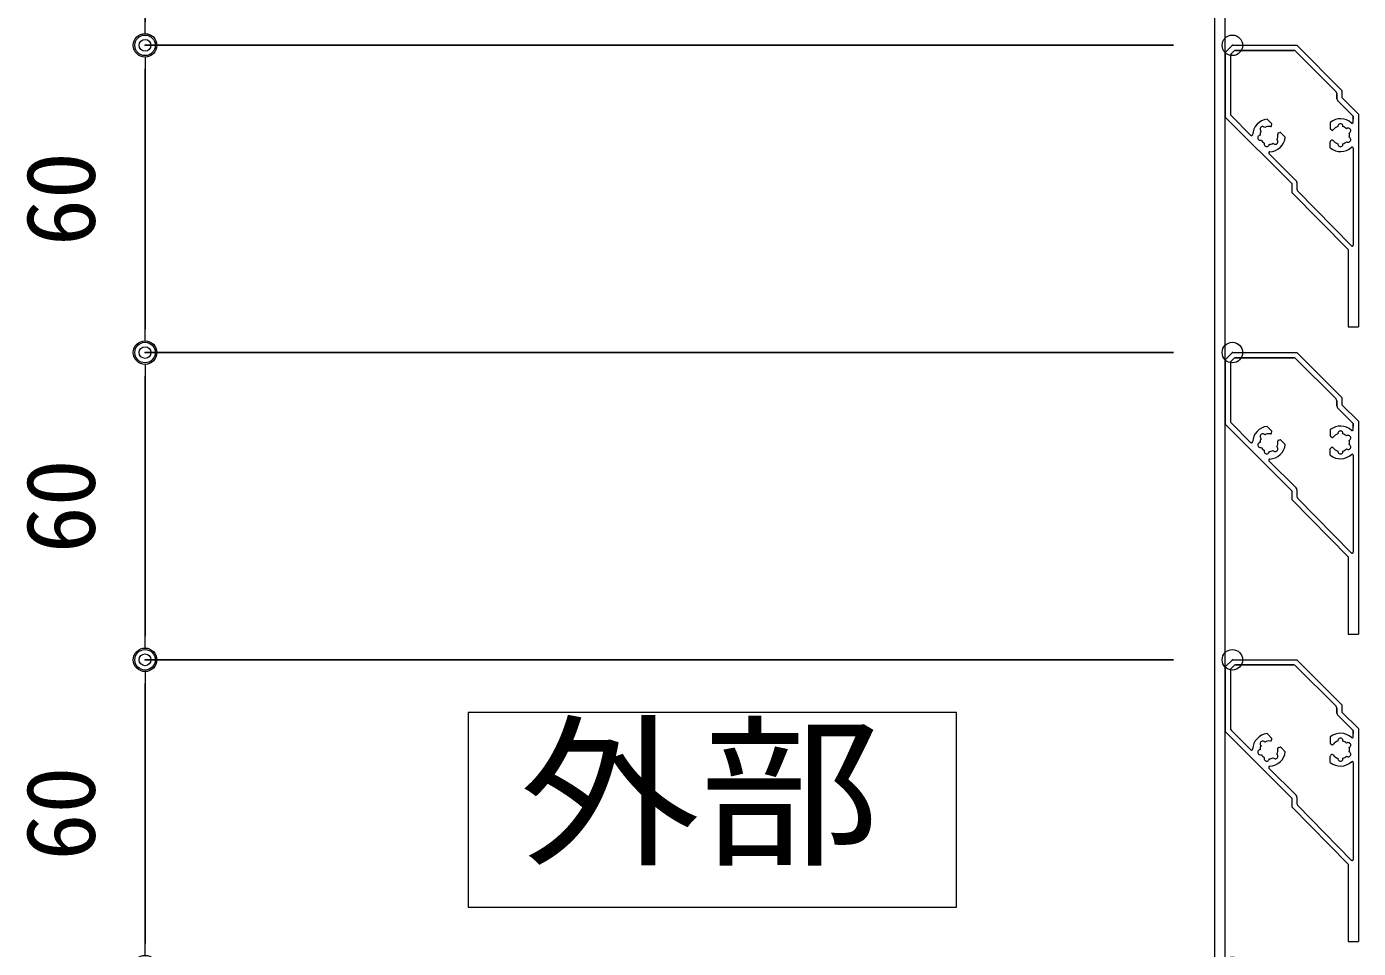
# Model space of a CAD drawing. Units: millimetres, scale not verified. Extents: x -1682 to 1682, y -1188 to 1188.
# Drawn here: x -420.6 to -160.5, y 204.8 to 384.8 of the extents above; entities that cross this region are included whole.
import ezdxf
from ezdxf.enums import TextEntityAlignment as Align

# ---------------------------------------------------------------- set-up
doc = ezdxf.new("R2010")
doc.units = ezdxf.units.MM
doc.header["$LTSCALE"] = 8
doc.header["$PDMODE"] = 32
doc.header["$PDSIZE"] = 4
for name, color, linetype, lineweight in [('0-0_0', 7, 'Continuous', 18), ('0-1_DEFPOINTS', 7, 'Continuous', 18), ('0-B_P4-12', 7, 'Continuous', 18), ('0-C_4アルミ', 6, 'Continuous', 18)]:
    doc.layers.add(name, color=color, linetype=linetype, lineweight=lineweight)
doc.layers.add('0-9_1手摺寸法', color=7, linetype='Continuous')
doc.styles.add('ＭＳ ゴシック', font='')
doc.styles.get('ＭＳ ゴシック').set_extended_font_data('MS Gothic')

# ---------------------------------------------------------------- blocks, each defined once
blk = doc.blocks.new('_ORIGIN2')
at = {"layer": '0-0_0'}
blk.add_line((-0.5, 0), (-1, 0), dxfattribs=at)
for radius in [0.5, 0.25]:
    blk.add_circle((0, 0), radius, dxfattribs=at)
blk = doc.blocks.new('D16')
at = {"layer": '0-1_DEFPOINTS'}
for p in [(-43.384, 865.048), (-255.706, 805.048), (-43.384, 805.048)]:
    blk.add_point(p, dxfattribs=at)
at = {"layer": '0-9_1手摺寸法'}
for p, q in [((-54.884, 865.048), (-255.706, 865.048)), ((-255.706, 860.448), (-255.706, 809.648)), ((-54.884, 805.048), (-255.706, 805.048))]:
    blk.add_line(p, q, dxfattribs=at)
at = {"layer": '0-9_1手摺寸法', "xscale": 4.6, "yscale": 4.6}
for p, rotation in [((-255.706, 865.048), 90), ((-255.706, 805.048), 270)]:
    blk.add_blockref('_ORIGIN2', p, dxfattribs=dict(at, rotation=rotation))
at = {"layer": '0-9_1手摺寸法', "style": 'ＭＳ ゴシック'}
blk.add_text('60', height=13.49, rotation=90, dxfattribs=at).set_placement((-261.456, 825.848), align=Align.BOTTOM_LEFT)
blk = doc.blocks.new('D17')
at = {"layer": '0-1_DEFPOINTS'}
for p in [(-43.384, 805.048), (-255.706, 745.048), (-43.384, 745.048)]:
    blk.add_point(p, dxfattribs=at)
at = {"layer": '0-9_1手摺寸法'}
for p, q in [((-54.884, 805.048), (-255.706, 805.048)), ((-255.706, 800.448), (-255.706, 749.648)), ((-54.884, 745.048), (-255.706, 745.048))]:
    blk.add_line(p, q, dxfattribs=at)
at = {"layer": '0-9_1手摺寸法', "xscale": 4.6, "yscale": 4.6}
for p, rotation in [((-255.706, 805.048), 90), ((-255.706, 745.048), 270)]:
    blk.add_blockref('_ORIGIN2', p, dxfattribs=dict(at, rotation=rotation))
at = {"layer": '0-9_1手摺寸法', "style": 'ＭＳ ゴシック'}
blk.add_text('60', height=13.49, rotation=90, dxfattribs=at).set_placement((-261.456, 765.848), align=Align.BOTTOM_LEFT)
blk = doc.blocks.new('D18')
at = {"layer": '0-1_DEFPOINTS'}
for p in [(-43.384, 745.048), (-255.706, 685.048), (-43.384, 685.048)]:
    blk.add_point(p, dxfattribs=at)
at = {"layer": '0-9_1手摺寸法'}
for p, q in [((-54.884, 745.048), (-255.706, 745.048)), ((-255.706, 740.448), (-255.706, 689.648)), ((-54.884, 685.048), (-255.706, 685.048))]:
    blk.add_line(p, q, dxfattribs=at)
at = {"layer": '0-9_1手摺寸法', "xscale": 4.6, "yscale": 4.6}
for p, rotation in [((-255.706, 745.048), 90), ((-255.706, 685.048), 270)]:
    blk.add_blockref('_ORIGIN2', p, dxfattribs=dict(at, rotation=rotation))
at = {"layer": '0-9_1手摺寸法', "style": 'ＭＳ ゴシック'}
blk.add_text('60', height=13.49, rotation=90, dxfattribs=at).set_placement((-261.456, 705.848), align=Align.BOTTOM_LEFT)
blk = doc.blocks.new('D19')
at = {"layer": '0-1_DEFPOINTS'}
for p in [(-43.384, 685.048), (-255.706, 625.048), (-43.384, 625.048)]:
    blk.add_point(p, dxfattribs=at)
at = {"layer": '0-9_1手摺寸法'}
for p, q in [((-54.884, 685.048), (-255.706, 685.048)), ((-255.706, 680.448), (-255.706, 629.648)), ((-54.884, 625.048), (-255.706, 625.048))]:
    blk.add_line(p, q, dxfattribs=at)
at = {"layer": '0-9_1手摺寸法', "xscale": 4.6, "yscale": 4.6}
for p, rotation in [((-255.706, 685.048), 90), ((-255.706, 625.048), 270)]:
    blk.add_blockref('_ORIGIN2', p, dxfattribs=dict(at, rotation=rotation))
at = {"layer": '0-9_1手摺寸法', "style": 'ＭＳ ゴシック'}
blk.add_text('60', height=13.49, rotation=90, dxfattribs=at).set_placement((-261.456, 645.848), align=Align.BOTTOM_LEFT)

msp = doc.modelspace()

# ---------------------------------------------------------------- linework, layer by layer
at = {"layer": '0-B_P4-12'}
msp.add_line((-334.352, 250.806), (-334.352, 212.796), dxfattribs=at)
msp.add_lwpolyline([(-334.352, 212.796), (-239.026, 212.796), (-239.026, 250.806), (-334.352, 250.806)], dxfattribs=at)
at = {"layer": '0-C_4アルミ'}
for p, q in [((-188.524, -371.894), (-188.524, 501.106)), ((-186.524, -373.894), (-186.524, 501.106)), ((-186.524, 379.706), (-185.124, 381.106)), ((-186.524, 379.706), (-186.524, 367.106)), ((-185.377, 379.439), (-184.856, 379.96)), ((-184.856, 379.96), (-185.377, 379.439)), ((-185.124, 381.106), (-172.524, 381.106)), ((-184.502, 380.106), (-173.145, 380.106)), ((-173.145, 380.106), (-184.502, 380.106)), ((-172.524, 381.106), (-163.724, 372.306)), ((-185.524, 379.085), (-185.524, 367.728)), ((-185.524, 379.085), (-185.524, 367.728)), ((-164.724, 371.685), (-164.724, 370.685)), ((-164.724, 370.685), (-164.724, 371.685)), ((-164.577, 370.332), (-161.524, 367.278)), ((-161.524, 367.278), (-164.577, 370.332)), ((-173.524, 354.106), (-186.524, 367.106)), ((-181.51, 363.507), (-185.377, 367.374)), ((-185.377, 367.374), (-181.51, 363.507)), ((-178.33, 366.69), (-177.461, 365.822)), ((-161.524, 367.278), (-161.524, 366.7)), ((-161.524, 366.06), (-161.524, 367.278)), ((-160.524, 367.692), (-160.524, 326.106)), ((-177.475, 365.383), (-177.41, 365.629)), ((-176.104, 364.012), (-175.858, 364.078)), ((-166.024, 366.054), (-166.024, 364.827)), ((-166.024, 364.851), (-166.022, 364.853)), ((-165.704, 364.526), (-165.924, 364.653)), ((-181.51, 363.507), (-181.5, 363.517)), ((-174.797, 363.158), (-175.665, 364.026)), ((-175.634, 363.986), (-175.63, 363.991)), ((-166.024, 361.058), (-166.024, 362.286)), ((-165.704, 362.587), (-165.924, 362.459)), ((-177.975, 359.971), (-172.67, 354.667)), ((-161.524, 361.052), (-161.524, 342.101)), ((-173.524, 354.106), (-173.524, 352.386)), ((-172.524, 354.313), (-172.524, 352.991)), ((-172.524, 354.313), (-172.524, 352.991)), ((-173.524, 352.386), (-162.524, 341.207)), ((-172.431, 352.701), (-161.843, 341.94)), ((-162.524, 341.207), (-162.524, 326.106)), ((-162.524, 326.106), (-160.524, 326.106)), ((-160.574, 326.106), (-160.524, 326.157)), ((-186.524, 319.706), (-185.124, 321.106)), ((-185.377, 319.439), (-184.856, 319.96)), ((-184.856, 319.96), (-185.377, 319.439)), ((-185.124, 321.106), (-172.524, 321.106)), ((-184.502, 320.106), (-173.145, 320.106)), ((-173.145, 320.106), (-184.502, 320.106)), ((-172.524, 321.106), (-163.724, 312.306)), ((-186.524, 319.706), (-186.524, 307.106)), ((-185.524, 319.085), (-185.524, 307.728)), ((-185.524, 319.085), (-185.524, 307.728)), ((-164.724, 311.685), (-164.724, 310.685)), ((-164.724, 310.685), (-164.724, 311.685)), ((-164.577, 310.332), (-161.524, 307.278)), ((-161.524, 307.278), (-164.577, 310.332)), ((-173.524, 294.106), (-186.524, 307.106)), ((-181.51, 303.507), (-185.377, 307.374)), ((-185.377, 307.374), (-181.51, 303.507)), ((-161.524, 307.278), (-161.524, 306.7)), ((-161.524, 306.06), (-161.524, 307.278)), ((-160.524, 307.692), (-160.524, 266.106)), ((-178.33, 306.69), (-177.461, 305.822)), ((-177.475, 305.383), (-177.41, 305.629)), ((-166.024, 306.054), (-166.024, 304.827)), ((-166.024, 304.851), (-166.022, 304.853)), ((-165.704, 304.526), (-165.924, 304.653)), ((-181.51, 303.507), (-181.5, 303.517)), ((-176.104, 304.012), (-175.858, 304.078)), ((-174.797, 303.158), (-175.665, 304.026)), ((-175.634, 303.986), (-175.63, 303.991)), ((-166.024, 301.058), (-166.024, 302.286)), ((-165.704, 302.587), (-165.924, 302.459)), ((-177.975, 299.971), (-172.67, 294.667)), ((-161.524, 301.052), (-161.524, 282.101)), ((-173.524, 294.106), (-173.524, 292.386)), ((-172.524, 294.313), (-172.524, 292.991)), ((-172.524, 294.313), (-172.524, 292.991)), ((-173.524, 292.386), (-162.524, 281.207)), ((-172.431, 292.701), (-161.843, 281.94)), ((-162.524, 281.207), (-162.524, 266.106)), ((-162.524, 266.106), (-160.524, 266.106)), ((-160.574, 266.106), (-160.524, 266.157)), ((-186.524, 259.706), (-185.124, 261.106)), ((-185.124, 261.106), (-172.524, 261.106)), ((-184.502, 260.106), (-173.145, 260.106)), ((-173.145, 260.106), (-184.502, 260.106)), ((-172.524, 261.106), (-163.724, 252.306)), ((-186.524, 259.706), (-186.524, 247.106)), ((-185.524, 259.085), (-185.524, 247.728)), ((-185.524, 259.085), (-185.524, 247.728)), ((-185.377, 259.439), (-184.856, 259.96)), ((-184.856, 259.96), (-185.377, 259.439)), ((-164.724, 251.685), (-164.724, 250.685)), ((-164.724, 250.685), (-164.724, 251.685)), ((-164.577, 250.332), (-161.524, 247.278)), ((-161.524, 247.278), (-164.577, 250.332)), ((-173.524, 234.106), (-186.524, 247.106)), ((-181.51, 243.507), (-185.377, 247.374)), ((-185.377, 247.374), (-181.51, 243.507)), ((-161.524, 247.278), (-161.524, 246.7)), ((-161.524, 246.06), (-161.524, 247.278)), ((-160.524, 247.692), (-160.524, 206.106)), ((-178.33, 246.69), (-177.461, 245.822)), ((-177.475, 245.383), (-177.41, 245.629)), ((-166.024, 246.054), (-166.024, 244.827)), ((-166.024, 244.851), (-166.022, 244.853)), ((-165.704, 244.526), (-165.924, 244.653)), ((-181.51, 243.507), (-181.5, 243.517)), ((-176.104, 244.012), (-175.858, 244.078)), ((-174.797, 243.158), (-175.665, 244.026)), ((-175.634, 243.986), (-175.63, 243.991)), ((-166.024, 241.058), (-166.024, 242.286)), ((-165.704, 242.587), (-165.924, 242.459)), ((-177.975, 239.971), (-172.67, 234.667)), ((-161.524, 241.052), (-161.524, 222.101)), ((-173.524, 234.106), (-173.524, 232.386)), ((-172.524, 234.313), (-172.524, 232.991)), ((-172.524, 234.313), (-172.524, 232.991)), ((-173.524, 232.386), (-162.524, 221.207)), ((-172.431, 232.701), (-161.843, 221.94)), ((-162.524, 221.207), (-162.524, 206.106)), ((-162.524, 206.106), (-160.524, 206.106)), ((-160.574, 206.106), (-160.524, 206.157))]:
    msp.add_line(p, q, dxfattribs=at)
for points in [[(-172.792, 379.96), (-164.87, 372.039), (-172.792, 379.96)], [(-163.724, 372.306), (-163.724, 370.892), (-160.524, 367.692)], [(-172.792, 319.96), (-164.87, 312.039), (-172.792, 319.96)], [(-163.724, 312.306), (-163.724, 310.892), (-160.524, 307.692)], [(-172.792, 259.96), (-164.87, 252.039), (-172.792, 259.96)], [(-163.724, 252.306), (-163.724, 250.892), (-160.524, 247.692)]]:
    msp.add_lwpolyline(points, dxfattribs=at)
for centre, radius, start, end in [((-184.502, 379.606), 0.5, 90, 135), ((-184.502, 379.606), 0.5, 90, 135), ((-173.145, 379.606), 0.5, 45, 90), ((-173.145, 379.606), 0.5, 45, 90), ((-185.024, 379.085), 0.5, 135, 180), ((-185.024, 379.085), 0.5, 135, 180), ((-165.224, 371.685), 0.5, 0, 45), ((-165.224, 371.685), 0.5, 0, 45), ((-164.224, 370.685), 0.5, 180, 225), ((-164.224, 370.685), 0.5, 180, 225), ((-185.024, 367.728), 0.5, 180, 225), ((-185.024, 367.728), 0.5, 180, 225), ((-177.977, 363.51), 3.2, 96.31781, 177.56845), ((-164.024, 363.556), 3.2, 47.43155, 128.68219), ((-177.977, 363.51), 1.75, 151.42642, 178.57358), ((-179.215, 364.747), 0.5, 36.78679, 233.21321), ((-177.977, 363.51), 1.75, 80.88684, 118.57358), ((-177.669, 365.435), 0.2, 260.88684, 345), ((-177.603, 365.681), 0.2, 345, 45), ((-175.807, 363.884), 0.2, 45, 105), ((-165.824, 364.827), 0.2, 180, 240), ((-165.604, 364.699), 0.2, 240, 324.11316), ((-164.024, 363.556), 1.75, 106.42642, 144.11316), ((-164.024, 365.306), 0.5, 351.78679, 188.21321), ((-164.024, 363.556), 1.75, 46.42642, 73.57358), ((-162.508, 364.431), 0.5, 291.78679, 128.21321), ((-161.724, 366.06), 0.2, 227.43155, 0), ((-181.374, 363.654), 0.2, 225, 357.56845), ((-179.668, 363.057), 0.5, 96.78679, 293.21321), ((-177.977, 363.51), 1.75, 211.42642, 238.57358), ((-178.43, 361.819), 0.5, 156.78679, 353.21321), ((-177.977, 363.51), 1.75, 271.42642, 298.57358), ((-177.977, 363.51), 3.2, 272.43155, 353.68219), ((-176.74, 362.272), 0.5, 216.78679, 53.21321), ((-177.977, 363.51), 1.75, 331.42642, 9.11316), ((-176.052, 363.819), 0.2, 105, 189.11316), ((-165.824, 362.286), 0.2, 120, 180), ((-165.604, 362.413), 0.2, 35.88684, 120), ((-164.024, 363.556), 1.75, 215.88684, 253.57358), ((-164.024, 361.806), 0.5, 171.78679, 8.21321), ((-164.024, 363.556), 1.75, 286.42642, 313.57358), ((-162.508, 362.681), 0.5, 231.78679, 68.21321), ((-164.024, 363.556), 1.75, 346.42642, 13.57358), ((-177.833, 360.113), 0.2, 92.43155, 225), ((-164.024, 363.556), 3.2, 231.31781, 312.56845), ((-161.724, 361.052), 0.2, 0, 132.56845), ((-173.024, 354.313), 0.5, 360, 45), ((-173.024, 354.313), 0.5, 0, 45), ((-172.024, 352.991), 0.5, 180, 215.53768), ((-161.724, 342.101), 0.2, 215.53768, 0), ((-184.502, 319.606), 0.5, 90, 135), ((-184.502, 319.606), 0.5, 90, 135), ((-173.145, 319.606), 0.5, 45, 90), ((-173.145, 319.606), 0.5, 45, 90), ((-185.024, 319.085), 0.5, 135, 180), ((-185.024, 319.085), 0.5, 135, 180), ((-165.224, 311.685), 0.5, 0, 45), ((-165.224, 311.685), 0.5, 0, 45), ((-164.224, 310.685), 0.5, 180, 225), ((-164.224, 310.685), 0.5, 180, 225), ((-185.024, 307.728), 0.5, 180, 225), ((-185.024, 307.728), 0.5, 180, 225), ((-177.977, 303.51), 3.2, 96.31781, 177.56845), ((-177.977, 303.51), 1.75, 151.42642, 178.57358), ((-179.215, 304.747), 0.5, 36.78679, 233.21321), ((-177.977, 303.51), 1.75, 80.88684, 118.57358), ((-177.669, 305.435), 0.2, 260.88684, 345), ((-177.603, 305.681), 0.2, 345, 45), ((-164.024, 303.556), 3.2, 47.43155, 128.68219), ((-165.824, 304.827), 0.2, 180, 240), ((-165.604, 304.699), 0.2, 240, 324.11316), ((-164.024, 303.556), 1.75, 106.42642, 144.11316), ((-164.024, 305.306), 0.5, 351.78679, 188.21321), ((-164.024, 303.556), 1.75, 46.42642, 73.57358), ((-162.508, 304.431), 0.5, 291.78679, 128.21321), ((-161.724, 306.06), 0.2, 227.43155, 0), ((-181.374, 303.654), 0.2, 225, 357.56845), ((-179.668, 303.057), 0.5, 96.78679, 293.21321), ((-177.977, 303.51), 1.75, 211.42642, 238.57358), ((-178.43, 301.819), 0.5, 156.78679, 353.21321), ((-177.977, 303.51), 1.75, 271.42642, 298.57358), ((-177.977, 303.51), 3.2, 272.43155, 353.68219), ((-176.74, 302.272), 0.5, 216.78679, 53.21321), ((-177.977, 303.51), 1.75, 331.42642, 9.11316), ((-176.052, 303.819), 0.2, 105, 189.11316), ((-175.807, 303.884), 0.2, 45, 105), ((-165.824, 302.286), 0.2, 120, 180), ((-165.604, 302.413), 0.2, 35.88684, 120), ((-164.024, 303.556), 1.75, 215.88684, 253.57358), ((-164.024, 301.806), 0.5, 171.78679, 8.21321), ((-164.024, 303.556), 1.75, 286.42642, 313.57358), ((-162.508, 302.681), 0.5, 231.78679, 68.21321), ((-164.024, 303.556), 1.75, 346.42642, 13.57358), ((-177.833, 300.113), 0.2, 92.43155, 225), ((-164.024, 303.556), 3.2, 231.31781, 312.56845), ((-161.724, 301.052), 0.2, 0, 132.56845), ((-173.024, 294.313), 0.5, 360, 45), ((-173.024, 294.313), 0.5, 0, 45), ((-172.024, 292.991), 0.5, 180, 215.53768), ((-161.724, 282.101), 0.2, 215.53768, 0), ((-184.502, 259.606), 0.5, 90, 135), ((-184.502, 259.606), 0.5, 90, 135), ((-173.145, 259.606), 0.5, 45, 90), ((-173.145, 259.606), 0.5, 45, 90), ((-185.024, 259.085), 0.5, 135, 180), ((-185.024, 259.085), 0.5, 135, 180), ((-165.224, 251.685), 0.5, 0, 45), ((-165.224, 251.685), 0.5, 0, 45), ((-164.224, 250.685), 0.5, 180, 225), ((-164.224, 250.685), 0.5, 180, 225), ((-185.024, 247.728), 0.5, 180, 225), ((-185.024, 247.728), 0.5, 180, 225), ((-177.977, 243.51), 3.2, 96.31781, 177.56845), ((-179.215, 244.747), 0.5, 36.78679, 233.21321), ((-177.977, 243.51), 1.75, 80.88684, 118.57358), ((-177.669, 245.435), 0.2, 260.88684, 345), ((-177.603, 245.681), 0.2, 345, 45), ((-164.024, 243.556), 3.2, 47.43155, 128.68219), ((-165.824, 244.827), 0.2, 180, 240), ((-165.604, 244.699), 0.2, 240, 324.11316), ((-164.024, 243.556), 1.75, 106.42642, 144.11316), ((-164.024, 245.306), 0.5, 351.78679, 188.21321), ((-164.024, 243.556), 1.75, 46.42642, 73.57358), ((-162.508, 244.431), 0.5, 291.78679, 128.21321), ((-161.724, 246.06), 0.2, 227.43155, 0), ((-181.374, 243.654), 0.2, 225, 357.56845), ((-179.668, 243.057), 0.5, 96.78679, 293.21321), ((-177.977, 243.51), 1.75, 151.42642, 178.57358), ((-177.977, 243.51), 1.75, 211.42642, 238.57358), ((-178.43, 241.819), 0.5, 156.78679, 353.21321), ((-177.977, 243.51), 1.75, 271.42642, 298.57358), ((-177.977, 243.51), 3.2, 272.43155, 353.68219), ((-176.74, 242.272), 0.5, 216.78679, 53.21321), ((-177.977, 243.51), 1.75, 331.42642, 9.11316), ((-176.052, 243.819), 0.2, 105, 189.11316), ((-175.807, 243.884), 0.2, 45, 105), ((-165.824, 242.286), 0.2, 120, 180), ((-165.604, 242.413), 0.2, 35.88684, 120), ((-164.024, 243.556), 1.75, 215.88684, 253.57358), ((-164.024, 241.806), 0.5, 171.78679, 8.21321), ((-164.024, 243.556), 1.75, 286.42642, 313.57358), ((-162.508, 242.681), 0.5, 231.78679, 68.21321), ((-164.024, 243.556), 1.75, 346.42642, 13.57358), ((-177.833, 240.113), 0.2, 92.43155, 225), ((-164.024, 243.556), 3.2, 231.31781, 312.56845), ((-161.724, 241.052), 0.2, 0, 132.56845), ((-173.024, 234.313), 0.5, 360, 45), ((-173.024, 234.313), 0.5, 0, 45), ((-172.024, 232.991), 0.5, 180, 215.53768), ((-161.724, 222.101), 0.2, 215.53768, 0)]:
    msp.add_arc(centre, radius, start, end, dxfattribs=at)

# ---------------------------------------------------------------- block references
at = {"layer": '0-9_1手摺寸法'}
for name in ['D16', 'D17', 'D18', 'D19']:
    msp.add_blockref(name, (-141.739, -423.942), dxfattribs=at)

# ---------------------------------------------------------------- texts
at = {"layer": '0-B_P4-12', "style": 'ＭＳ ゴシック', "width": 1.1}
msp.add_text('外部', height=23.46, dxfattribs=at).set_placement((-324.293, 216.429), align=Align.BOTTOM_LEFT)

doc.saveas('drawing.dxf')
